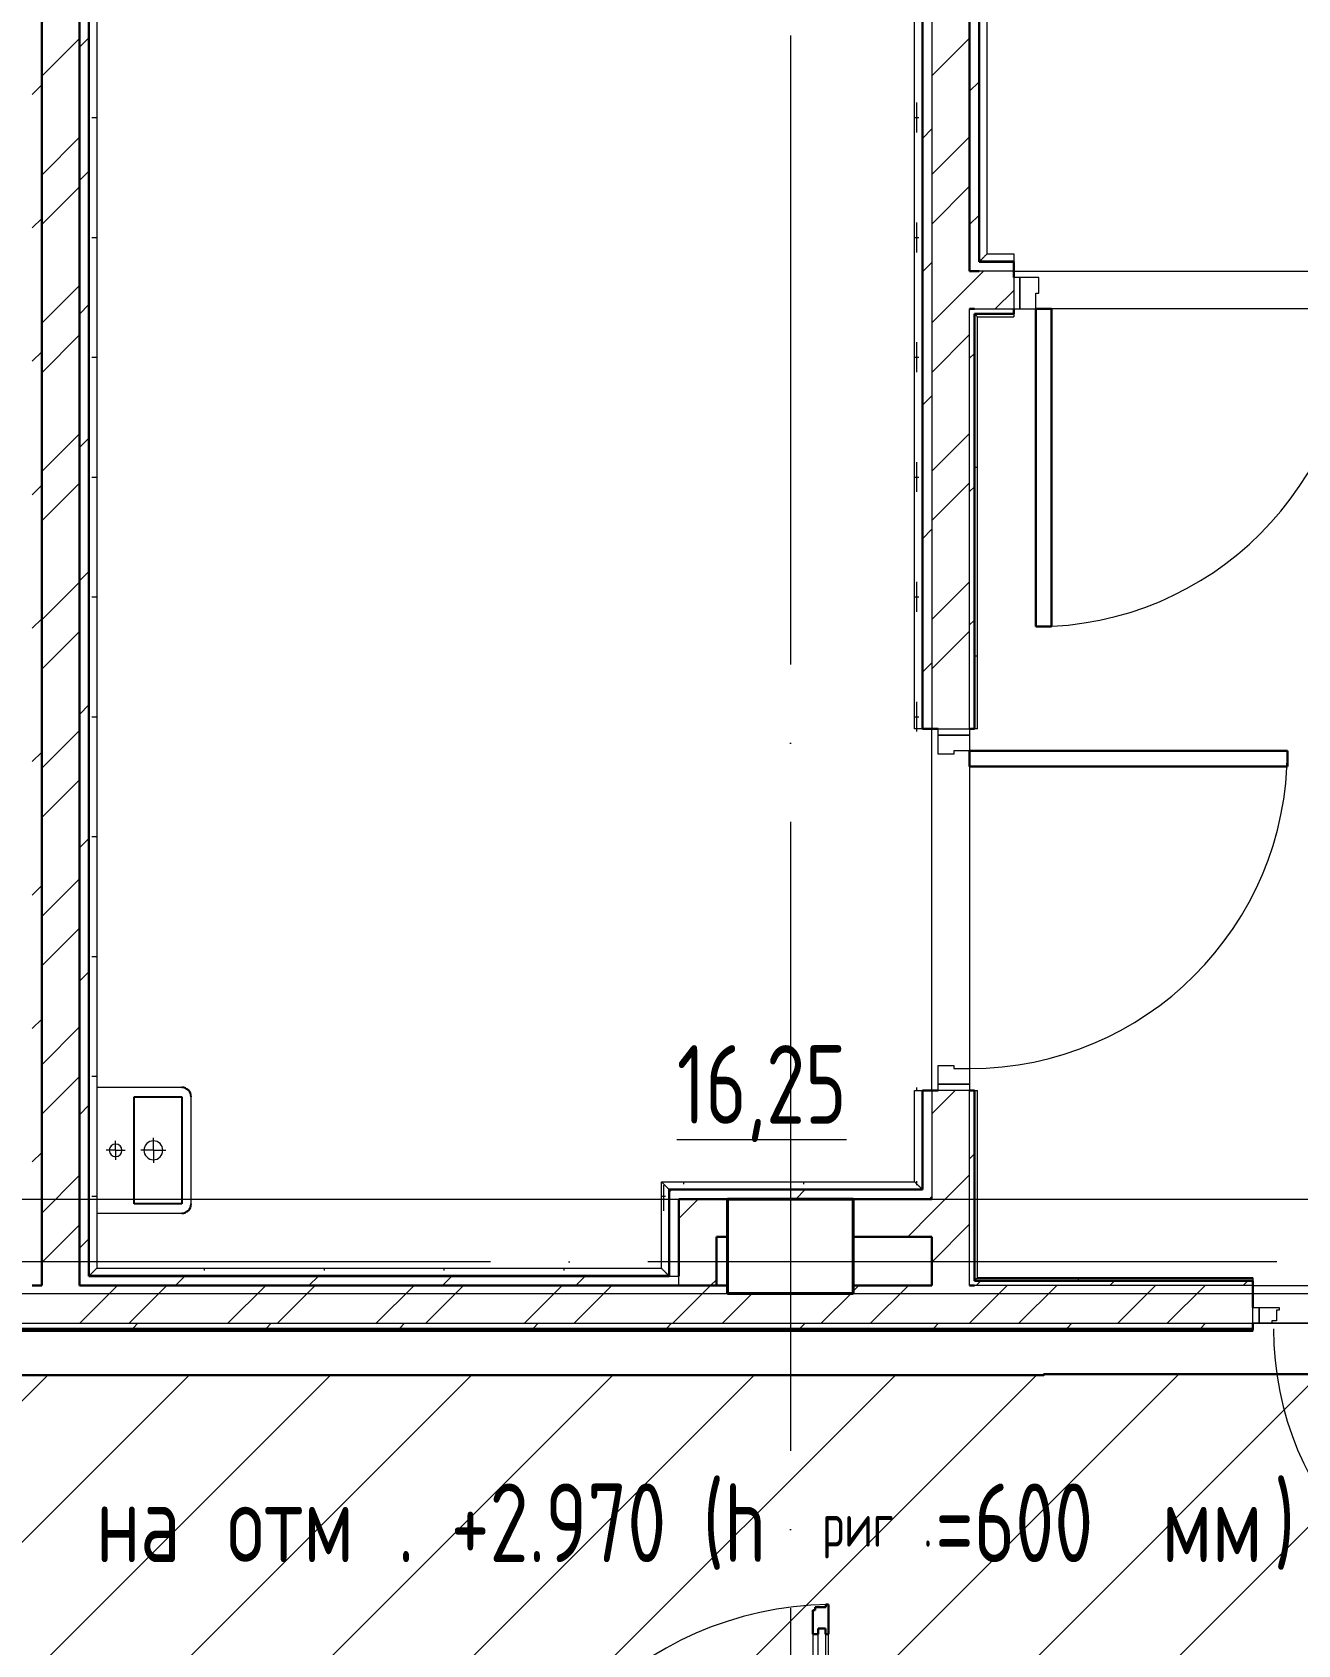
# Model space of a CAD drawing. Header units: millimetres. Extents: x -259809 to 472825, y -397243 to 31861.
# Drawn here: x -12046 to -8023, y -365449 to -360322 of the extents above; entities that cross this region are included whole.
import ezdxf

# ---------------------------------------------------------------- set-up
doc = ezdxf.new("R2010")
doc.units = ezdxf.units.MM
doc.linetypes.add('ADSK_Линия сетки', pattern=[25, 20, -2.5, 0, -2.5])
doc.linetypes.add('ADSK_Сверху', pattern=[450, 300, -150])
for name, color, linetype, lineweight in [('Аннотация', 252, 'Continuous', 18), ('Двери', 252, 'Continuous', 9), ('Линии', 7, 'Continuous', 9), ('лс', 5, 'Continuous', 30), ('Марки помещений', 252, 'Continuous', 20), ('Несущие колонны', 252, 'Continuous', 18), ('Ограждение', 252, 'Continuous', 9), ('Оси', 252, 'Continuous', 9), ('Стены наружные', 252, 'Continuous', 18), ('Стены штриховка', 7, 'Continuous', 9)]:
    doc.layers.add(name, color=color, linetype=linetype, lineweight=lineweight)
doc.layers.add('Двери открывание', color=7, linetype='Continuous', lineweight=9, true_color=0xc0c0c0)
doc.layers.add('Узлы', color=252, linetype='Continuous')
doc.styles.add('GOST Common_3', font='', dxfattribs={"height": 3.5})
doc.styles.add('GOST Common_5', font='', dxfattribs={"width": 0.9, "height": 2.5})
doc.styles.get('GOST Common_3').set_extended_font_data('GOST 2.304 type A')
doc.styles.get('GOST Common_5').set_extended_font_data('GOST 2.304 type A')
pattern_1 = [(0, (-32119.8, 94.4), (0, 600), []), (90, (-32119.8, 94.4), (-600, 4e-14), [])]
pattern_2 = [(0, (-32119.82, 94.42), (190.5, 190.5), [95.25, -285.75]), (90, (-32072.2, 46.8), (-190.5, 190.5), [95.25, -285.75])]
pattern_3 = [(0, (-32119.8, -85.6), (0, 600), []), (90, (-32119.8, -85.6), (-600, 4e-14), [])]

# ---------------------------------------------------------------- blocks, each defined once
blk = doc.blocks.new('FP_63-План 1 этажа смеж')
at = {"layer": 'Ограждение'}
for p, q in [((22886.5, -11096.6), (22886.5, -11094.7)), ((22886.5, -11395.7), (22886.5, -11382.4))]:
    blk.add_line(p, q, dxfattribs=at)
blk = doc.blocks.new('FP_64-План 1 этажа смеж')
at = {"layer": 'Ограждение'}
for p, q in [((22145.6, -11392.2), (22145.6, -11384.7)), ((22526.6, -11392.2), (22526.6, -11384.7))]:
    blk.add_line(p, q, dxfattribs=at)
blk = doc.blocks.new('FP_65-План 1 этажа смеж')
at = {"layer": 'Ограждение'}
for p, q in [((22074.1, -11430), (22081.8, -11430)), ((22081.5, -11477.6), (22081.5, -11395.8)), ((22081.8, -11430), (22087.5, -11430))]:
    blk.add_line(p, q, dxfattribs=at)
blk = doc.blocks.new('FP_66-План 1 этажа смеж')
at = {"layer": 'Ограждение'}
for p, q in [((20621.6, -11667.2), (20621.6, -11659.7)), ((21002.6, -11667.2), (21002.6, -11659.7)), ((21383.6, -11667.2), (21383.6, -11659.7)), ((21764.6, -11667.2), (21764.6, -11659.7))]:
    blk.add_line(p, q, dxfattribs=at)
blk = doc.blocks.new('FP_67-План 1 этажа смеж')
at = {"layer": 'Ограждение'}
for p, q in [((20263.5, -8001), (20265.6, -8001)), ((20265.6, -8001), (20271.3, -8001)), ((20271.3, -8001), (20279, -8001)), ((20263.5, -8382), (20265.6, -8382)), ((20265.6, -8382), (20271.3, -8382)), ((20271.3, -8382), (20279, -8382)), ((20263.5, -8763), (20265.6, -8763)), ((20265.6, -8763), (20271.3, -8763)), ((20271.3, -8763), (20279, -8763)), ((20263.5, -9144), (20265.6, -9144)), ((20265.6, -9144), (20271.3, -9144)), ((20271.3, -9144), (20279, -9144)), ((20263.5, -9525), (20265.6, -9525)), ((20265.6, -9525), (20271.3, -9525)), ((20271.3, -9525), (20279, -9525)), ((20263.5, -9906), (20265.6, -9906)), ((20265.6, -9906), (20271.3, -9906)), ((20271.3, -9906), (20279, -9906)), ((20263.5, -10287), (20265.6, -10287)), ((20265.6, -10287), (20271.3, -10287)), ((20271.3, -10287), (20279, -10287)), ((20263.5, -10668), (20265.6, -10668)), ((20265.6, -10668), (20271.3, -10668)), ((20271.3, -10668), (20279, -10668)), ((20263.5, -11049), (20265.6, -11049)), ((20265.6, -11049), (20271.3, -11049)), ((20271.3, -11049), (20279, -11049)), ((20263.5, -11430), (20265.6, -11430)), ((20265.6, -11430), (20271.3, -11430)), ((20271.3, -11430), (20279, -11430))]:
    blk.add_line(p, q, dxfattribs=at)
blk = doc.blocks.new('FP_69-План 1 этажа смеж')
at = {"layer": 'Ограждение'}
for p, q in [((22886.5, -11096.6), (22886.5, -11084.7)), ((22886.5, -11395.7), (22886.5, -11382.4))]:
    blk.add_line(p, q, dxfattribs=at)
blk = doc.blocks.new('FP_70-План 1 этажа смеж')
at = {"layer": 'Ограждение'}
for p, q in [((22145.6, -11392.2), (22145.6, -11384.7)), ((22526.6, -11392.2), (22526.6, -11384.7))]:
    blk.add_line(p, q, dxfattribs=at)
blk = doc.blocks.new('FP_71-План 1 этажа смеж')
at = {"layer": 'Ограждение'}
for p, q in [((22074.1, -11430), (22081.8, -11430)), ((22081.5, -11477.6), (22081.5, -11395.8)), ((22081.8, -11430), (22087.5, -11430))]:
    blk.add_line(p, q, dxfattribs=at)
blk = doc.blocks.new('FP_72-План 1 этажа смеж')
at = {"layer": 'Ограждение'}
for p, q in [((20621.6, -11667.2), (20621.6, -11659.7)), ((21002.6, -11667.2), (21002.6, -11659.7)), ((21383.6, -11667.2), (21383.6, -11659.7)), ((21764.6, -11667.2), (21764.6, -11659.7))]:
    blk.add_line(p, q, dxfattribs=at)
blk = doc.blocks.new('FP_73-План 1 этажа смеж')
at = {"layer": 'Ограждение'}
for p, q in [((20263.5, -8001), (20265.6, -8001)), ((20265.6, -8001), (20271.3, -8001)), ((20271.3, -8001), (20279, -8001)), ((20263.5, -8382), (20265.6, -8382)), ((20265.6, -8382), (20271.3, -8382)), ((20271.3, -8382), (20279, -8382)), ((20263.5, -8763), (20265.6, -8763)), ((20265.6, -8763), (20271.3, -8763)), ((20271.3, -8763), (20279, -8763)), ((20263.5, -9144), (20265.6, -9144)), ((20265.6, -9144), (20271.3, -9144)), ((20271.3, -9144), (20279, -9144)), ((20263.5, -9525), (20265.6, -9525)), ((20265.6, -9525), (20271.3, -9525)), ((20271.3, -9525), (20279, -9525)), ((20263.5, -9906), (20265.6, -9906)), ((20265.6, -9906), (20271.3, -9906)), ((20271.3, -9906), (20279, -9906)), ((20263.5, -10287), (20265.6, -10287)), ((20265.6, -10287), (20271.3, -10287)), ((20271.3, -10287), (20279, -10287)), ((20263.5, -10668), (20265.6, -10668)), ((20265.6, -10668), (20271.3, -10668)), ((20271.3, -10668), (20279, -10668)), ((20263.5, -11049), (20265.6, -11049)), ((20265.6, -11049), (20271.3, -11049)), ((20271.3, -11049), (20279, -11049)), ((20263.5, -11430), (20265.6, -11430)), ((20265.6, -11430), (20271.3, -11430)), ((20271.3, -11430), (20279, -11430))]:
    blk.add_line(p, q, dxfattribs=at)
blk = doc.blocks.new('FP_75-План 1 этажа смеж')
at = {"layer": 'Ограждение'}
for p, q in [((22886.5, -5762.6), (22886.5, -5667.4)), ((22879, -5715), (22886.8, -5715)), ((22886.8, -5715), (22892.4, -5715)), ((22886.5, -6143.6), (22886.5, -6048.4)), ((22879, -6096), (22886.8, -6096)), ((22886.8, -6096), (22892.4, -6096)), ((22886.5, -6524.6), (22886.5, -6429.4)), ((22879, -6477), (22886.8, -6477)), ((22886.8, -6477), (22892.4, -6477)), ((22886.5, -6905.6), (22886.5, -6810.4)), ((22879, -6858), (22886.8, -6858)), ((22886.8, -6858), (22892.4, -6858)), ((22886.5, -7286.6), (22886.5, -7191.4)), ((22879, -7239), (22886.8, -7239)), ((22886.8, -7239), (22892.4, -7239)), ((22886.5, -7667.6), (22886.5, -7572.4)), ((22879, -7620), (22886.8, -7620)), ((22886.8, -7620), (22892.4, -7620)), ((22886.5, -8048.6), (22886.5, -7953.4)), ((22879, -8001), (22886.8, -8001)), ((22886.8, -8001), (22892.4, -8001)), ((22886.5, -8429.6), (22886.5, -8334.4)), ((22879, -8382), (22886.8, -8382)), ((22886.8, -8382), (22892.4, -8382)), ((22886.5, -8810.6), (22886.5, -8715.4)), ((22879, -8763), (22886.8, -8763)), ((22886.8, -8763), (22892.4, -8763)), ((22886.5, -9191.6), (22886.5, -9096.4)), ((22879, -9144), (22886.8, -9144)), ((22886.8, -9144), (22892.4, -9144)), ((22886.5, -9572.6), (22886.5, -9477.4)), ((22879, -9525), (22886.8, -9525)), ((22886.8, -9525), (22892.4, -9525)), ((22886.5, -9953.6), (22886.5, -9858.4)), ((22879, -9906), (22886.8, -9906)), ((22886.8, -9906), (22892.4, -9906))]:
    blk.add_line(p, q, dxfattribs=at)
blk = doc.blocks.new('1 этаж')
at = {"layer": 'Ограждение', "true_color": 0x636466}
h = blk.add_hatch(dxfattribs=at)
h.set_pattern_fill('FP_34', color=251, style=0, pattern_type=2)
h.set_pattern_definition(pattern_2)
h.paths.add_polyline_path([(-11865.8, -11590.3), (-11863.8, -11588.3), (-11863.8, -5377.3), (-11865.8, -5375.3), (-11865.8, -11430.6)])
h = blk.add_hatch(dxfattribs=at)
h.set_pattern_fill('FP_34', color=251, style=0, pattern_type=2)
h.set_pattern_definition(pattern_2)
h.paths.add_polyline_path([(-9215.8, -9850.3), (-9215.8, -5375.3), (-9217.8, -5377.3), (-9217.8, -9850.3)])
h = blk.add_hatch(dxfattribs=at)
h.set_pattern_fill('FP_34', color=251, style=0, pattern_type=2)
h.set_pattern_definition(pattern_2)
h.paths.add_polyline_path([(-9035.8, -8365.3), (-9033.8, -8363.3), (-9033.8, -5377.3), (-9035.8, -5375.3), (-9035.8, -8310.9)])
h = blk.add_hatch(dxfattribs=at)
h.set_pattern_fill('FP_25', color=251, style=0, pattern_type=2)
h.set_pattern_definition(pattern_1)
h.paths.add_polyline_path([(-9040.8, -9850.3), (-9040.8, -8540.3), (-9050.8, -8530.3), (-9050.8, -9850.3)])
h = blk.add_hatch(dxfattribs=at)
h.set_pattern_fill('FP_42', color=251, style=0, pattern_type=2)
h.set_pattern_definition(pattern_3)
h.paths.add_polyline_path([(-9050.8, -11605.3), (-9040.8, -11595.3), (-9040.8, -11000.3), (-9050.8, -11000.3), (-9050.8, -11430.6)])
h = blk.add_hatch(dxfattribs=at)
h.set_pattern_fill('FP_34', color=251, style=0, pattern_type=2)
h.set_pattern_definition(pattern_2)
h.paths.add_polyline_path([(-9363.4, -11315.3), (-9215.8, -11315.3), (-9217.8, -11313.3), (-10022.7, -11313.3), (-10020.7, -11315.3), (-9722.2, -11315.3)])
h = blk.add_hatch(dxfattribs=at)
h.set_pattern_fill('FP_34', color=251, style=0, pattern_type=2)
h.set_pattern_definition(pattern_2)
h.paths.add_polyline_path([(-10020.7, -11590.3), (-10020.7, -11315.3), (-10022.7, -11313.3), (-10022.7, -11588.3)])
h = blk.add_hatch(dxfattribs=at)
h.set_pattern_fill('FP_42', color=251, style=0, pattern_type=2)
h.set_pattern_definition(pattern_3)
h.paths.add_polyline_path([(-8165.8, -11605.3), (-8165.8, -11595.3), (-9040.8, -11595.3), (-9050.8, -11605.3), (-8645.8, -11605.3)])
h = blk.add_hatch(dxfattribs=at)
h.set_pattern_fill('FP_25', color=251, style=0, pattern_type=2)
h.set_pattern_definition(pattern_1)
h.paths.add_polyline_path([(-8165.8, -11765.3), (-8165.8, -11760.3), (-12145.8, -11760.3), (-12145.8, -11765.3), (-8645.8, -11765.3)])
at = {"layer": 'Двери', "color": 251, "true_color": 0x636466}
for p, q in [((-8905.8, -8415.3), (-8925.8, -8415.3)), ((-8925.8, -8415.3), (-8925.8, -8515.3)), ((-8905.8, -8415.3), (-8905.8, -8515.3)), ((-8845.8, -8415.3), (-8905.8, -8415.3)), ((-8905.8, -8515.3), (-8905.8, -8415.3)), ((-8845.8, -8465.3), (-8845.8, -8415.3)), ((-8855.8, -8515.3), (-8855.8, -8465.3)), ((-8855.8, -8465.3), (-8845.8, -8465.3)), ((-8925.8, -8515.3), (-8905.8, -8515.3)), ((-8905.8, -8515.3), (-8855.8, -8515.3)), ((-9165.8, -9850.3), (-9065.8, -9850.3)), ((-9165.8, -9870.3), (-9165.8, -9850.3)), ((-9165.8, -9930.3), (-9165.8, -9870.3)), ((-9165.8, -9870.3), (-9065.8, -9870.3)), ((-9065.8, -9870.3), (-9165.8, -9870.3)), ((-9065.8, -9850.3), (-9065.8, -9870.3)), ((-9065.8, -9870.3), (-9065.8, -9920.3)), ((-9115.8, -9930.3), (-9165.8, -9930.3)), ((-9115.8, -9920.3), (-9115.8, -9930.3)), ((-9065.8, -9920.3), (-9115.8, -9920.3)), ((-9165.8, -10920.3), (-9115.8, -10920.3)), ((-9165.8, -10980.3), (-9165.8, -10920.3)), ((-9115.8, -10920.3), (-9115.8, -10930.3)), ((-9115.8, -10930.3), (-9065.8, -10930.3)), ((-9065.8, -10930.3), (-9065.8, -10980.3)), ((-9065.8, -10980.3), (-9165.8, -10980.3)), ((-9165.8, -11000.3), (-9165.8, -10980.3)), ((-9165.8, -10980.3), (-9065.8, -10980.3)), ((-9065.8, -11000.3), (-9165.8, -11000.3)), ((-9065.8, -10980.3), (-9065.8, -11000.3)), ((-8165.8, -11690.3), (-8145.8, -11690.3)), ((-8165.8, -11740.3), (-8165.8, -11690.3)), ((-8145.8, -11740.3), (-8165.8, -11740.3)), ((-8145.8, -11690.3), (-8145.8, -11740.3)), ((-8145.8, -11690.3), (-8081.8, -11690.3)), ((-8145.8, -11740.3), (-8145.8, -11690.3)), ((-8104.8, -11740.3), (-8145.8, -11740.3)), ((-8104.8, -11732.3), (-8104.8, -11740.3)), ((-8090.8, -11732.3), (-8104.8, -11732.3)), ((-8090.8, -11698.3), (-8090.8, -11732.3)), ((-8081.8, -11698.3), (-8090.8, -11698.3)), ((-8081.8, -11690.3), (-8081.8, -11698.3)), ((-9547.8, -13656.3), (-9547.8, -12710.3)), ((-9547.8, -12710.3), (-9523.8, -12710.3)), ((-9523.8, -12710.3), (-9523.8, -13656.3)), ((-9564.8, -12728.3), (-9564.8, -13638.3)), ((-9514.8, -13638.3), (-9514.8, -12728.3))]:
    blk.add_line(p, q, dxfattribs=at)
at = {"layer": 'Двери', "color": 251, "lineweight": 30, "true_color": 0x636466}
for p, q in [((-8805.8, -8515.3), (-8855.8, -8515.3)), ((-8855.8, -8515.3), (-8855.8, -9525.3)), ((-8805.8, -9525.3), (-8805.8, -8515.3)), ((-8855.8, -9525.3), (-8805.8, -9525.3)), ((-9065.8, -9920.3), (-8055.8, -9920.3)), ((-9065.8, -9970.3), (-9065.8, -9920.3)), ((-8055.8, -9920.3), (-8055.8, -9970.3)), ((-8055.8, -9970.3), (-9065.8, -9970.3)), ((-9556.8, -12652.3), (-9564.8, -12652.3)), ((-9564.8, -12652.3), (-9564.8, -12728.3)), ((-9522.8, -12643.3), (-9556.8, -12643.3)), ((-9556.8, -12643.3), (-9556.8, -12652.3)), ((-9514.8, -12634.3), (-9522.8, -12634.3)), ((-9522.8, -12634.3), (-9522.8, -12643.3)), ((-9514.8, -12728.3), (-9514.8, -12634.3)), ((-9547.8, -12728.3), (-9547.8, -12710.3)), ((-9547.8, -12710.3), (-9523.8, -12710.3)), ((-9523.8, -12710.3), (-9523.8, -12728.3)), ((-9564.8, -12728.3), (-9547.8, -12728.3)), ((-9523.8, -12728.3), (-9514.8, -12728.3))]:
    blk.add_line(p, q, dxfattribs=at)
at = {"layer": 'Двери', "color": 251, "true_color": 0x636466}
for centre in [(-8855.8, -8515.3), (-9065.8, -9920.3)]:
    blk.add_arc(centre, 1010, 270, 0, dxfattribs=at)
at = {"layer": 'Двери открывание', "color": 251, "true_color": 0x636466}
for centre, radius, start, end in [((-7101.8, -11758.3), 998, 180, 268.9666), ((-9496.8, -13732.3), 1098, 90.9393, 180)]:
    blk.add_arc(centre, radius, start, end, dxfattribs=at)
at = {"layer": 'Линии', "color": 251, "linetype": 'ADSK_Сверху', "ltscale": 100, "true_color": 0x636466}
for p, q in [((-15070.8, -11345.3), (-4250.8, -11345.3)), ((-15070.8, -11645.3), (-4250.8, -11645.3))]:
    blk.add_line(p, q, dxfattribs=at)
at = {"layer": 'Линии', "color": 251, "lineweight": 18, "ltscale": 100, "true_color": 0x636466}
blk.add_line((-9065.8, -11740.3), (-3345.8, -11740.3), dxfattribs=at)
at = {"layer": 'Несущие колонны', "color": 251, "lineweight": 40, "true_color": 0x636466}
for p, q in [((-9835.8, -11345.3), (-9435.8, -11345.3)), ((-9835.8, -11645.3), (-9835.8, -11345.3)), ((-9435.8, -11345.3), (-9835.8, -11345.3)), ((-9835.8, -11345.3), (-9835.8, -11620.3)), ((-9435.8, -11345.3), (-9435.8, -11645.3)), ((-9435.8, -11620.3), (-9435.8, -11345.3)), ((-9435.8, -11645.3), (-9835.8, -11645.3))]:
    blk.add_line(p, q, dxfattribs=at)
at = {"layer": 'Несущие колонны', "color": 251, "true_color": 0x636466}
for p, q in [((-9835.8, -11620.3), (-9835.8, -11645.3)), ((-9435.8, -11645.3), (-9435.8, -11620.3)), ((-9835.8, -11645.3), (-9435.8, -11645.3))]:
    blk.add_line(p, q, dxfattribs=at)
at = {"layer": 'Ограждение', "color": 251, "true_color": 0x636466}
for p, q in [((-11863.8, -11588.3), (-11863.8, -5377.3)), ((-9217.8, -5377.3), (-9217.8, -9850.3)), ((-9033.8, -8363.3), (-9033.8, -5377.3)), ((-11840.8, -5400.3), (-11840.8, -10990.3)), ((-9240.8, -9850.3), (-9240.8, -5400.3)), ((-9010.8, -5400.3), (-9010.8, -8340.3)), ((-9010.8, -8340.3), (-8925.8, -8340.3)), ((-8925.8, -8340.3), (-8925.8, -8363.3)), ((-8925.8, -8363.3), (-9033.8, -8363.3)), ((-8925.8, -8363.3), (-8925.8, -8365.3)), ((-9040.8, -8540.3), (-9050.8, -8530.3)), ((-9040.8, -9850.3), (-9040.8, -8540.3)), ((-9040.8, -8540.3), (-8925.8, -8540.3)), ((-8925.8, -8530.3), (-8925.8, -8540.3)), ((-9217.8, -9850.3), (-9240.8, -9850.3)), ((-9215.8, -9850.3), (-9217.8, -9850.3)), ((-9040.8, -9850.3), (-9050.8, -9850.3)), ((-9240.8, -11000.3), (-9217.8, -11000.3)), ((-9240.8, -11290.3), (-9240.8, -11000.3)), ((-9217.8, -11000.3), (-9215.8, -11000.3)), ((-9217.8, -11000.3), (-9217.8, -11313.3)), ((-9050.8, -11000.3), (-9040.8, -11000.3)), ((-9040.8, -11595.3), (-9040.8, -11000.3)), ((-10045.7, -11290.3), (-9240.8, -11290.3)), ((-10045.7, -11565.3), (-10045.7, -11290.3)), ((-9217.8, -11313.3), (-10022.7, -11313.3)), ((-10022.7, -11313.3), (-10022.7, -11588.3)), ((-11840.8, -11390.3), (-11840.8, -11565.3)), ((-11840.8, -11565.3), (-10045.7, -11565.3)), ((-10022.7, -11588.3), (-11863.8, -11588.3)), ((-9050.8, -11605.3), (-9040.8, -11595.3)), ((-8165.8, -11595.3), (-9040.8, -11595.3)), ((-8165.8, -11595.3), (-8165.8, -11605.3)), ((-12145.8, -11765.3), (-8165.8, -11765.3)), ((-8165.8, -11760.3), (-8165.8, -11765.3))]:
    blk.add_line(p, q, dxfattribs=at)
for points in [[(-9010.8, -8340.3), (-9012.9, -8342.3), (-9015.8, -8345.3), (-9019.6, -8349.1), (-9021.9, -8351.4), (-9023.6, -8353.1), (-9025.2, -8354.7), (-9026.7, -8356.2), (-9028.1, -8357.6), (-9029.4, -8358.9), (-9030.8, -8360.3), (-9032.1, -8361.6), (-9033.4, -8362.9), (-9033.8, -8363.3), (-9033.8, -8363.3)], [(-10045.7, -11290.3), (-10043.7, -11292.3), (-10040.7, -11295.3), (-10036.9, -11299.1), (-10034.6, -11301.4), (-10033, -11303.1), (-10031.3, -11304.7), (-10029.8, -11306.2), (-10028.4, -11307.6), (-10027.2, -11308.9), (-10025.8, -11310.3), (-10024.4, -11311.6), (-10023.1, -11312.9), (-10022.7, -11313.3), (-10022.7, -11313.3)], [(-9240.8, -11290.3), (-9238.8, -11292.4), (-9235.8, -11295.3), (-9232, -11299.1), (-9229.7, -11301.4), (-9228, -11303.1), (-9226.4, -11304.7), (-9224.9, -11306.2), (-9223.5, -11307.6), (-9222.2, -11308.9), (-9220.8, -11310.3), (-9219.5, -11311.6), (-9218.2, -11312.9), (-9217.8, -11313.3), (-9217.8, -11313.3)], [(-11840.8, -11565.3), (-11842.9, -11567.3), (-11845.8, -11570.3), (-11849.6, -11574.1), (-11851.9, -11576.4), (-11853.6, -11578.1), (-11855.2, -11579.7), (-11856.7, -11581.2), (-11858.1, -11582.6), (-11859.4, -11583.9), (-11860.8, -11585.3), (-11862.1, -11586.6), (-11863.4, -11587.9), (-11863.8, -11588.3), (-11863.8, -11588.3)], [(-10045.7, -11565.3), (-10043.7, -11567.4), (-10040.7, -11570.3), (-10036.9, -11574.1), (-10034.7, -11576.4), (-10032.9, -11578.1), (-10031.3, -11579.7), (-10029.8, -11581.2), (-10028.4, -11582.6), (-10027.2, -11583.9), (-10025.8, -11585.3), (-10024.4, -11586.6), (-10023.1, -11587.9), (-10022.7, -11588.3), (-10022.7, -11588.3)]]:
    blk.add_open_spline(points, degree=3, knots=[0, 0, 0, 0, 0.166667, 0.25, 0.333333, 0.375, 0.416667, 0.5, 0.541667, 0.583333, 0.666667, 0.75, 0.833333, 1, 1, 1, 1], dxfattribs=at)
at = {"layer": 'Оси', "color": 251, "linetype": 'ADSK_Линия сетки', "ltscale": 100, "true_color": 0x636466}
for p, q in [((-9635.8, -2645.3), (-9635.8, -33771.4)), ((4411.5, -11545.3), (-72528.1, -11545.3))]:
    blk.add_line(p, q, dxfattribs=at)
at = {"layer": 'Стены наружные', "color": 251, "lineweight": 30, "true_color": 0x636466}
for p, q in [((-12015.8, -5345.3), (-12015.8, -11620.3)), ((-11895.8, -11620.3), (-11895.8, -5345.3)), ((-11865.8, -11590.3), (-11865.8, -5375.3)), ((-9215.8, -5375.3), (-9215.8, -9850.3)), ((-9065.8, -8395.3), (-9065.8, -5345.3)), ((-9035.8, -8365.3), (-9035.8, -5345.3)), ((-9035.8, -8395.3), (-9065.8, -8395.3)), ((-8925.8, -8365.3), (-9035.8, -8365.3)), ((-8925.8, -8415.3), (-8925.8, -8365.3)), ((-9065.8, -8515.3), (-9050.8, -8515.3)), ((-9050.8, -9850.3), (-9050.8, -8530.3)), ((-9050.8, -8530.3), (-8925.8, -8530.3)), ((-8925.8, -8530.3), (-8925.8, -8515.3)), ((-9215.8, -9850.3), (-9165.8, -9850.3)), ((-9065.8, -9850.3), (-9050.8, -9850.3)), ((-9215.8, -11000.3), (-9215.8, -11315.3)), ((-9165.8, -11000.3), (-9215.8, -11000.3)), ((-9050.8, -11000.3), (-9065.8, -11000.3)), ((-9050.8, -11605.3), (-9050.8, -11000.3)), ((-9215.8, -11315.3), (-10020.7, -11315.3)), ((-10020.7, -11315.3), (-10020.7, -11590.3)), ((-9185.8, -11345.3), (-9990.7, -11345.3)), ((-9990.7, -11345.3), (-9990.7, -11590.3)), ((-9835.8, -11465.3), (-9835.8, -11345.3)), ((-9435.8, -11345.3), (-9435.8, -11465.3)), ((-9870.7, -11465.3), (-9835.8, -11465.3)), ((-9870.7, -11620.3), (-9870.7, -11465.3)), ((-9435.8, -11465.3), (-9185.8, -11465.3)), ((-9185.8, -11465.3), (-9185.8, -11620.3)), ((-12015.8, -11620.3), (-12045.8, -11620.3)), ((-11895.8, -11620.3), (-9835.8, -11620.3)), ((-10020.7, -11590.3), (-11865.8, -11590.3)), ((-9185.8, -11620.3), (-9435.8, -11620.3)), ((-9050.8, -11620.3), (-9065.8, -11620.3)), ((-8165.8, -11605.3), (-9050.8, -11605.3)), ((-8165.8, -11690.3), (-8165.8, -11605.3)), ((-8165.8, -11760.3), (-8165.8, -11740.3)), ((-12145.8, -11760.3), (-8165.8, -11760.3))]:
    blk.add_line(p, q, dxfattribs=at)
at = {"layer": 'Стены наружные', "color": 251, "linetype": 'Continuous', "lineweight": 9, "true_color": 0x636466}
for p, q in [((-12015.8, -7775.1), (-11895.8, -7655.1)), ((-11895.8, -7683), (-11865.8, -7653)), ((-9185.8, -7773.8), (-9065.8, -7653.8)), ((-9065.8, -7822.8), (-9035.8, -7792.8)), ((-12045.8, -7833), (-12015.8, -7803)), ((-9215.8, -7972.8), (-9185.8, -7942.8)), ((-12015.8, -8089.4), (-11895.8, -7969.4)), ((-9185.8, -8088.1), (-9065.8, -7968.1)), ((-11895.8, -8107.3), (-11865.8, -8077.3)), ((-12015.8, -8246.5), (-11895.8, -8126.5)), ((-9185.8, -8245.3), (-9065.8, -8125.3)), ((-12045.8, -8257.3), (-12015.8, -8227.3)), ((-9065.8, -8247.1), (-9035.8, -8217.1)), ((-9215.8, -8397.1), (-9185.8, -8367.1)), ((-9065.8, -8439.6), (-9021.5, -8395.3)), ((-12015.8, -8560.8), (-11895.8, -8440.8)), ((-9185.8, -8559.6), (-9065.8, -8439.6)), ((-8984.4, -8515.3), (-8925.8, -8456.8)), ((-11895.8, -8531.5), (-11865.8, -8501.5)), ((-12015.8, -8718), (-11895.8, -8598)), ((-9185.8, -8716.8), (-9065.8, -8596.8)), ((-12045.8, -8681.5), (-12015.8, -8651.5)), ((-9065.8, -8671.4), (-9050.8, -8656.4)), ((-9215.8, -8821.4), (-9185.8, -8791.4)), ((-12015.8, -9032.3), (-11895.8, -8912.3)), ((-9185.8, -9031.1), (-9065.8, -8911.1)), ((-11895.8, -8955.8), (-11865.8, -8925.8)), ((-12015.8, -9189.4), (-11895.8, -9069.4)), ((-9185.8, -9188.2), (-9065.8, -9068.2)), ((-12045.8, -9105.8), (-12015.8, -9075.8)), ((-9065.8, -9095.6), (-9050.8, -9080.6)), ((-9215.8, -9245.6), (-9185.8, -9215.6)), ((-11895.8, -9380), (-11865.8, -9350)), ((-12015.8, -9503.8), (-11895.8, -9383.8)), ((-9185.8, -9502.5), (-9065.8, -9382.5)), ((-12045.8, -9530), (-12015.8, -9500)), ((-9065.8, -9519.9), (-9050.8, -9504.9)), ((-12015.8, -9660.9), (-11895.8, -9540.9)), ((-9185.8, -9659.7), (-9065.8, -9539.7)), ((-9215.8, -9669.9), (-9185.8, -9639.9)), ((-11895.8, -9804.3), (-11865.8, -9774.3)), ((-12015.8, -9975.2), (-11895.8, -9855.2)), ((-12045.8, -9954.3), (-12015.8, -9924.3)), ((-12015.8, -10132.4), (-11895.8, -10012.4)), ((-11895.8, -10228.6), (-11865.8, -10198.6)), ((-12045.8, -10378.6), (-12015.8, -10348.6)), ((-12015.8, -10446.7), (-11895.8, -10326.7)), ((-12015.8, -10603.8), (-11895.8, -10483.8)), ((-11895.8, -10652.8), (-11865.8, -10622.8)), ((-12045.8, -10802.8), (-12015.8, -10772.8)), ((-12015.8, -10918.1), (-11895.8, -10798.1)), ((-12015.8, -11075.3), (-11895.8, -10955.3)), ((-9185.8, -11074.1), (-9112, -11000.3)), ((-11895.8, -11077.1), (-11865.8, -11047.1)), ((-12045.8, -11227.1), (-12015.8, -11197.1)), ((-9065.8, -11216.9), (-9050.8, -11201.9)), ((-12015.8, -11389.6), (-11895.8, -11269.6)), ((-9185.8, -11388.4), (-9065.8, -11268.4)), ((-10020.7, -11323.4), (-10012.7, -11315.3)), ((-9618.4, -11345.3), (-9588.4, -11315.3)), ((-9990.7, -11407.5), (-9928.5, -11345.3)), ((-9194.2, -11345.3), (-9185.8, -11336.9)), ((-12015.8, -11546.8), (-11895.8, -11426.8)), ((-9262.7, -11465.3), (-9185.8, -11388.4)), ((-9185.8, -11545.5), (-9065.8, -11425.5)), ((-11895.8, -11501.4), (-11865.8, -11471.4)), ((-11895, -11740.3), (-11775, -11620.3)), ((-11737.9, -11740.3), (-11617.9, -11620.3)), ((-11590.5, -11620.3), (-11560.5, -11590.3)), ((-11423.6, -11740.3), (-11303.6, -11620.3)), ((-11266.4, -11740.3), (-11146.4, -11620.3)), ((-11166.2, -11620.3), (-11136.2, -11590.3)), ((-10952.1, -11740.3), (-10832.1, -11620.3)), ((-10795, -11740.3), (-10675, -11620.3)), ((-10742, -11620.3), (-10712, -11590.3)), ((-10480.7, -11740.3), (-10360.7, -11620.3)), ((-10323.5, -11740.3), (-10203.5, -11620.3)), ((-10317.7, -11620.3), (-10287.7, -11590.3)), ((-10009.2, -11740.3), (-9889.2, -11620.3)), ((-9889.2, -11620.3), (-9870.7, -11601.9)), ((-9435.8, -11638.4), (-9417.7, -11620.3)), ((-9380.6, -11740.3), (-9260.6, -11620.3)), ((-9066.3, -11740.3), (-8946.3, -11620.3)), ((-9044.9, -11620.3), (-9029.9, -11605.3)), ((-8909.1, -11740.3), (-8789.1, -11620.3)), ((-8620.6, -11620.3), (-8605.6, -11605.3)), ((-8594.8, -11740.3), (-8474.8, -11620.3)), ((-8437.6, -11740.3), (-8317.6, -11620.3)), ((-8196.4, -11620.3), (-8181.4, -11605.3)), ((-9852, -11740.3), (-9757, -11645.3)), ((-9537.7, -11740.3), (-9442.7, -11645.3)), ((-11725.5, -11755.3), (-11710.5, -11740.3)), ((-11301.2, -11755.3), (-11286.2, -11740.3)), ((-10877, -11755.3), (-10862, -11740.3)), ((-10452.7, -11755.3), (-10437.7, -11740.3)), ((-10028.4, -11755.3), (-10013.4, -11740.3)), ((-9604.2, -11755.3), (-9589.2, -11740.3)), ((-9179.9, -11755.3), (-9164.9, -11740.3)), ((-8755.6, -11755.3), (-8740.6, -11740.3)), ((-8331.4, -11755.3), (-8316.4, -11740.3)), ((-12013.3, -11760.3), (-12008.3, -11755.3)), ((-11942.6, -11760.3), (-11937.6, -11755.3)), ((-11871.9, -11760.3), (-11866.9, -11755.3)), ((-11801.2, -11760.3), (-11796.2, -11755.3)), ((-11730.5, -11760.3), (-11725.5, -11755.3)), ((-11659.8, -11760.3), (-11654.8, -11755.3)), ((-11589.1, -11760.3), (-11584.1, -11755.3)), ((-11518.4, -11760.3), (-11513.4, -11755.3)), ((-11447.6, -11760.3), (-11442.6, -11755.3)), ((-11376.9, -11760.3), (-11371.9, -11755.3)), ((-11306.2, -11760.3), (-11301.2, -11755.3)), ((-11235.5, -11760.3), (-11230.5, -11755.3)), ((-11164.8, -11760.3), (-11159.8, -11755.3)), ((-11094.1, -11760.3), (-11089.1, -11755.3)), ((-11023.4, -11760.3), (-11018.4, -11755.3)), ((-10952.7, -11760.3), (-10947.7, -11755.3)), ((-10882, -11760.3), (-10877, -11755.3)), ((-10811.2, -11760.3), (-10806.2, -11755.3)), ((-10740.5, -11760.3), (-10735.5, -11755.3)), ((-10669.8, -11760.3), (-10664.8, -11755.3)), ((-10599.1, -11760.3), (-10594.1, -11755.3)), ((-10528.4, -11760.3), (-10523.4, -11755.3)), ((-10457.7, -11760.3), (-10452.7, -11755.3)), ((-10387, -11760.3), (-10382, -11755.3)), ((-10316.3, -11760.3), (-10311.3, -11755.3)), ((-10245.6, -11760.3), (-10240.6, -11755.3)), ((-10174.9, -11760.3), (-10169.9, -11755.3)), ((-10104.1, -11760.3), (-10099.1, -11755.3)), ((-10033.4, -11760.3), (-10028.4, -11755.3)), ((-9962.7, -11760.3), (-9957.7, -11755.3)), ((-9892, -11760.3), (-9887, -11755.3)), ((-9821.3, -11760.3), (-9816.3, -11755.3)), ((-9750.6, -11760.3), (-9745.6, -11755.3)), ((-9679.9, -11760.3), (-9674.9, -11755.3)), ((-9609.2, -11760.3), (-9604.2, -11755.3)), ((-9538.5, -11760.3), (-9533.5, -11755.3)), ((-9467.7, -11760.3), (-9462.7, -11755.3)), ((-9397, -11760.3), (-9392, -11755.3)), ((-9326.3, -11760.3), (-9321.3, -11755.3)), ((-9255.6, -11760.3), (-9250.6, -11755.3)), ((-9184.9, -11760.3), (-9179.9, -11755.3)), ((-9114.2, -11760.3), (-9109.2, -11755.3)), ((-9043.5, -11760.3), (-9038.5, -11755.3)), ((-8972.8, -11760.3), (-8967.8, -11755.3)), ((-8902.1, -11760.3), (-8897.1, -11755.3)), ((-8831.3, -11760.3), (-8826.3, -11755.3)), ((-8760.6, -11760.3), (-8755.6, -11755.3)), ((-8689.9, -11760.3), (-8684.9, -11755.3)), ((-8619.2, -11760.3), (-8614.2, -11755.3)), ((-8548.5, -11760.3), (-8543.5, -11755.3)), ((-8477.8, -11760.3), (-8472.8, -11755.3)), ((-8407.1, -11760.3), (-8402.1, -11755.3)), ((-8336.4, -11760.3), (-8331.4, -11755.3)), ((-8265.7, -11760.3), (-8260.7, -11755.3)), ((-8195, -11760.3), (-8190, -11755.3))]:
    blk.add_line(p, q, dxfattribs=at)
at = {"layer": 'Стены наружные', "color": 251, "true_color": 0x636466}
for p, q in [((-8925.8, -8395.3), (-7775.8, -8395.3)), ((-7845.8, -8515.3), (-8805.8, -8515.3)), ((-9185.8, -11000.3), (-9185.8, -9850.3)), ((-9065.8, -9970.3), (-9065.8, -10930.3)), ((-9835.8, -11645.3), (-9835.8, -11620.3)), ((-9435.8, -11620.3), (-9435.8, -11645.3)), ((-8165.8, -11620.3), (-7035.8, -11620.3)), ((-9435.8, -11645.3), (-9835.8, -11645.3)), ((-7096.8, -11740.3), (-8104.8, -11740.3))]:
    blk.add_line(p, q, dxfattribs=at)
at = {"layer": 'Стены штриховка', "color": 251, "true_color": 0x636466}
for p, q in [((-9185.8, -5375.3), (-9185.8, -9850.3)), ((-8925.8, -8395.3), (-9035.8, -8395.3)), ((-9065.8, -9850.3), (-9065.8, -8515.3)), ((-9050.8, -8515.3), (-8925.8, -8515.3)), ((-9185.8, -11000.3), (-9185.8, -11345.3)), ((-9065.8, -11620.3), (-9065.8, -11000.3)), ((-10020.7, -11590.3), (-9990.7, -11590.3)), ((-9990.7, -11620.3), (-9990.7, -11590.3)), ((-8165.8, -11620.3), (-9050.8, -11620.3)), ((-12145.8, -11740.3), (-8165.8, -11740.3)), ((-12145.8, -11755.3), (-8165.8, -11755.3))]:
    blk.add_line(p, q, dxfattribs=at)
at = {"layer": 'Узлы', "color": 251, "lineweight": 9, "true_color": 0x636466}
for p, q in [((-11570.8, -10990.3), (-11840.8, -10990.3)), ((-11840.8, -10990.3), (-11840.8, -11190.3)), ((-11540.8, -11190.3), (-11540.8, -11020.3)), ((-11780.8, -11190.3), (-11780.8, -11160.3)), ((-11660.8, -11190.3), (-11660.8, -11150.3)), ((-11840.8, -11190.3), (-11840.8, -11390.3)), ((-11780.8, -11190.3), (-11810.8, -11190.3)), ((-11780.8, -11190.3), (-11750.8, -11190.3)), ((-11780.8, -11190.3), (-11780.8, -11220.3)), ((-11660.8, -11190.3), (-11700.8, -11190.3)), ((-11660.8, -11190.3), (-11620.8, -11190.3)), ((-11660.8, -11190.3), (-11660.8, -11230.3)), ((-11540.8, -11360.3), (-11540.8, -11190.3)), ((-11840.8, -11390.3), (-11570.8, -11390.3))]:
    blk.add_line(p, q, dxfattribs=at)
at = {"layer": 'Узлы', "color": 251, "true_color": 0x636466}
for p, q in [((-11721.7, -11020.3), (-11570.8, -11020.3)), ((-11721.7, -11360.3), (-11721.7, -11020.3)), ((-11570.8, -11020.3), (-11570.8, -11360.3)), ((-11570.8, -11360.3), (-11721.7, -11360.3))]:
    blk.add_line(p, q, dxfattribs=at)
for centre, start, end in [((-11570.8, -11020.3), 0, 90), ((-11570.8, -11360.3), 270, 0)]:
    blk.add_arc(centre, 30, start, end, dxfattribs=at)
at = {"layer": 'Узлы', "color": 251, "lineweight": 9, "true_color": 0x636466}
for centre, radius, start, end in [((-11780.8, -11190.3), 20, 90, 180), ((-11780.8, -11190.3), 20, 0, 90), ((-11660.8, -11190.3), 30, 90, 180), ((-11660.8, -11190.3), 30, 0, 90), ((-11780.8, -11190.3), 20, 180, 270.0116), ((-11780.8, -11190.3), 20, 270, 0), ((-11660.8, -11190.3), 30, 180, 270.0077), ((-11660.8, -11190.3), 30, 270, 0)]:
    blk.add_arc(centre, radius, start, end, dxfattribs=at)
at = {"layer": 'Ограждение', "color": 251, "true_color": 0x636466}
for name in ['FP_75-План 1 этажа смеж', 'FP_67-План 1 этажа смеж', 'FP_73-План 1 этажа смеж', 'FP_69-План 1 этажа смеж', 'FP_63-План 1 этажа смеж', 'FP_65-План 1 этажа смеж', 'FP_71-План 1 этажа смеж', 'FP_64-План 1 этажа смеж', 'FP_70-План 1 этажа смеж', 'FP_66-План 1 этажа смеж', 'FP_72-План 1 этажа смеж']:
    blk.add_blockref(name, (-32119.8, 94.4), dxfattribs=at)
at = {"layer": 'Аннотация', "color": 251, "true_color": 0x636466, "width": 0.9}
for s, height, style, p in [('. +2.970 (h', 250, 'GOST Common_3', (-10884.2, -12499.6)), ('=600', 250, 'GOST Common_3', (-9175.7, -12499.6)), (')', 250, 'GOST Common_3', (-8098.1, -12499.6)), ('на', 250, 'GOST Common_3', (-11842.7, -12499.6)), ('отм', 250, 'GOST Common_3', (-11425.9, -12499.6)), ('риг', 138.75, 'GOST Common_5', (-9534.7, -12450.4)), ('мм', 250, 'GOST Common_3', (-8455.3, -12499.6)), ('.', 138.8, 'GOST Common_5', (-9213.3, -12450.4))]:
    blk.add_text(s, height=height, dxfattribs=dict(at, style=style)).set_placement(p)
at = {"layer": 'Марки помещений', "color": 251, "true_color": 0x636466, "style": 'GOST Common_3', "width": 0.9}
blk.add_text('%%U16,25', height=250, dxfattribs=at).set_placement((-9996.8, -11105.8))

msp = doc.modelspace()

# ---------------------------------------------------------------- hatches: boundary and pattern name
at = {"layer": 'лс', "lineweight": 5}
h = msp.add_hatch(dxfattribs=at)
h.set_pattern_fill('ANSI31', color=4, scale=100)
h.set_pattern_definition([(45, (7e-12, 55557.13), (-224.5064, 224.5064), [])])
h.paths.add_polyline_path([(-29281.7, -366334.3), (-4405.2, -366334.3), (-4405.2, -364593), (-5981.9, -364593), (-5981.9, -364588.7), (-8829.6, -364588.7), (-8829.6, -364591.6), (-30595.5, -364591.6), (-30595.5, -358232.4), (-32731.9, -358232.4), (-32731.9, -364572.7), (-40514.3, -364572.7), (-40514.3, -366445.8), (-39730, -366445.8), (-39730, -369715.4), (-34251.2, -369715.4), (-34251.2, -372621.1), (-29281.7, -372621.1)])
edge = h.paths.add_edge_path(flags=16)
edge.add_ellipse((-39267.7, -365126.6), major_axis=(911.9, 0), ratio=0.29514, start_angle=0, end_angle=360)
h.paths.add_polyline_path([(-39746.2, -365398.8), (-38817.6, -365398.8), (-38817.6, -364890.3), (-39746.2, -364890.3)], flags=16)

# ---------------------------------------------------------------- linework, layer by layer
at = {"layer": 'лс', "color": 4, "lineweight": 30}
msp.add_lwpolyline([(-40514.3, -364572.7), (-32731.9, -364572.7), (-32731.9, -358232.4), (-30595.5, -358232.4), (-30595.5, -364591.6), (-8829.6, -364591.6), (-8829.6, -364588.7), (-5981.9, -364588.7), (-5981.9, -364593), (-4405.2, -364593), (-4405.2, -366334.3), (-29281.7, -366334.3), (-29281.7, -372621.1), (-34251.2, -372621.1), (-34251.2, -369715.4), (-39730, -369715.4), (-39730, -366445.8), (-40514.3, -366445.8)], close=True, dxfattribs=at)

# ---------------------------------------------------------------- block references
msp.add_blockref('1 этаж', (0, -352686.9))

doc.saveas('drawing.dxf')
